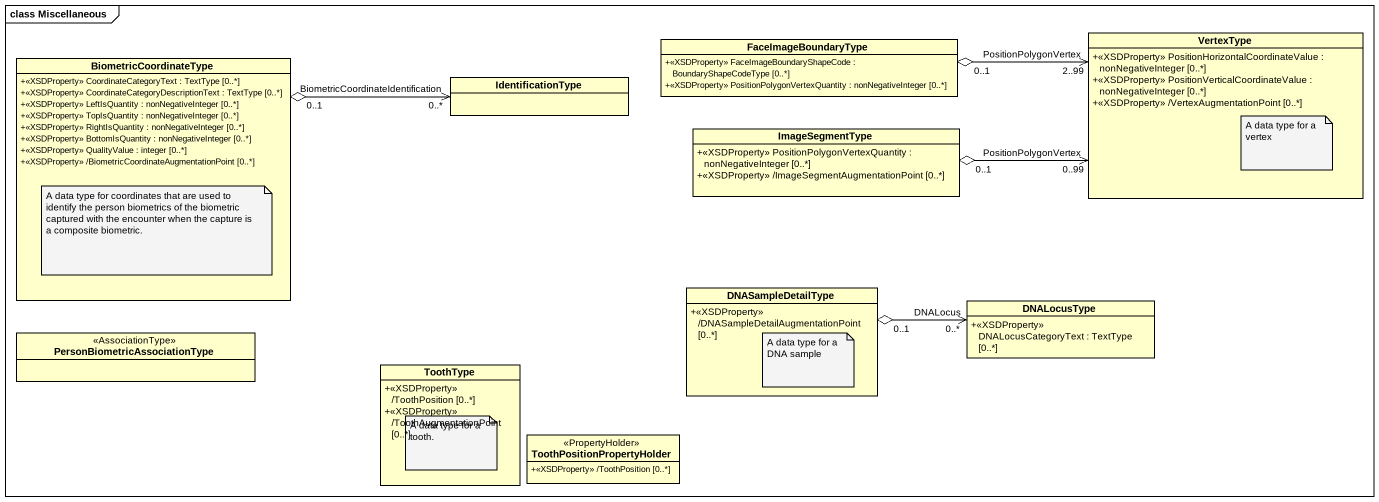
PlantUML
@startuml
mainframe class Miscellaneous
hide circle
hide empty members
skinparam classAttributeIconSize 0
class BiometricCoordinateType {
  +<<XSDProperty>> CoordinateCategoryText : TextType [0..*]
  +<<XSDProperty>> CoordinateCategoryDescriptionText : TextType [0..*]
  +<<XSDProperty>> LeftIsQuantity : nonNegativeInteger [0..*]
  +<<XSDProperty>> TopIsQuantity : nonNegativeInteger [0..*]
  +<<XSDProperty>> RightIsQuantity : nonNegativeInteger [0..*]
  +<<XSDProperty>> BottomIsQuantity : nonNegativeInteger [0..*]
  +<<XSDProperty>> QualityValue : integer [0..*]
  +<<XSDProperty>> /BiometricCoordinateAugmentationPoint [0..*]
}
class FaceImageBoundaryType {
  +<<XSDProperty>> FaceImageBoundaryShapeCode : BoundaryShapeCodeType [0..*]
  +<<XSDProperty>> PositionPolygonVertexQuantity : nonNegativeInteger [0..*]
}
class VertexType {
  +<<XSDProperty>> PositionHorizontalCoordinateValue : nonNegativeInteger [0..*]
  +<<XSDProperty>> PositionVerticalCoordinateValue : nonNegativeInteger [0..*]
  +<<XSDProperty>> /VertexAugmentationPoint [0..*]
}
class IdentificationType
class ImageSegmentType {
  +<<XSDProperty>> PositionPolygonVertexQuantity : nonNegativeInteger [0..*]
  +<<XSDProperty>> /ImageSegmentAugmentationPoint [0..*]
}
class DNASampleDetailType {
  +<<XSDProperty>> /DNASampleDetailAugmentationPoint [0..*]
}
class DNALocusType {
  +<<XSDProperty>> DNALocusCategoryText : TextType [0..*]
}
class "PersonBiometricAssociationType" as PersonBiometricAssociationTy <<AssociationType>>
class ToothType {
  +<<XSDProperty>> /ToothPosition [0..*]
  +<<XSDProperty>> /ToothAugmentationPoint [0..*]
}
class ToothPositionPropertyHolder <<PropertyHolder>> {
  +<<XSDProperty>> /ToothPosition [0..*]
}
BiometricCoordinateType "0..1" o-right-> "BiometricCoordinateIdentification\n0..*" IdentificationType
FaceImageBoundaryType "0..1" o-right-> "PositionPolygonVertex\n2..99" VertexType
ImageSegmentType "0..1" o-right-> "PositionPolygonVertex\n0..99" VertexType
DNASampleDetailType "0..1" o-right-> "DNALocus\n0..*" DNALocusType
note right of VertexType : A data type for a vertex
note bottom of BiometricCoordinateType : A data type for coordinates that are used to identify the person biometrics of the biometric captured with the encounter when the capture is a composite biometric.
note bottom of DNASampleDetailType : A data type for a DNA sample
note bottom of ToothType : A data type for a tooth.
@enduml
